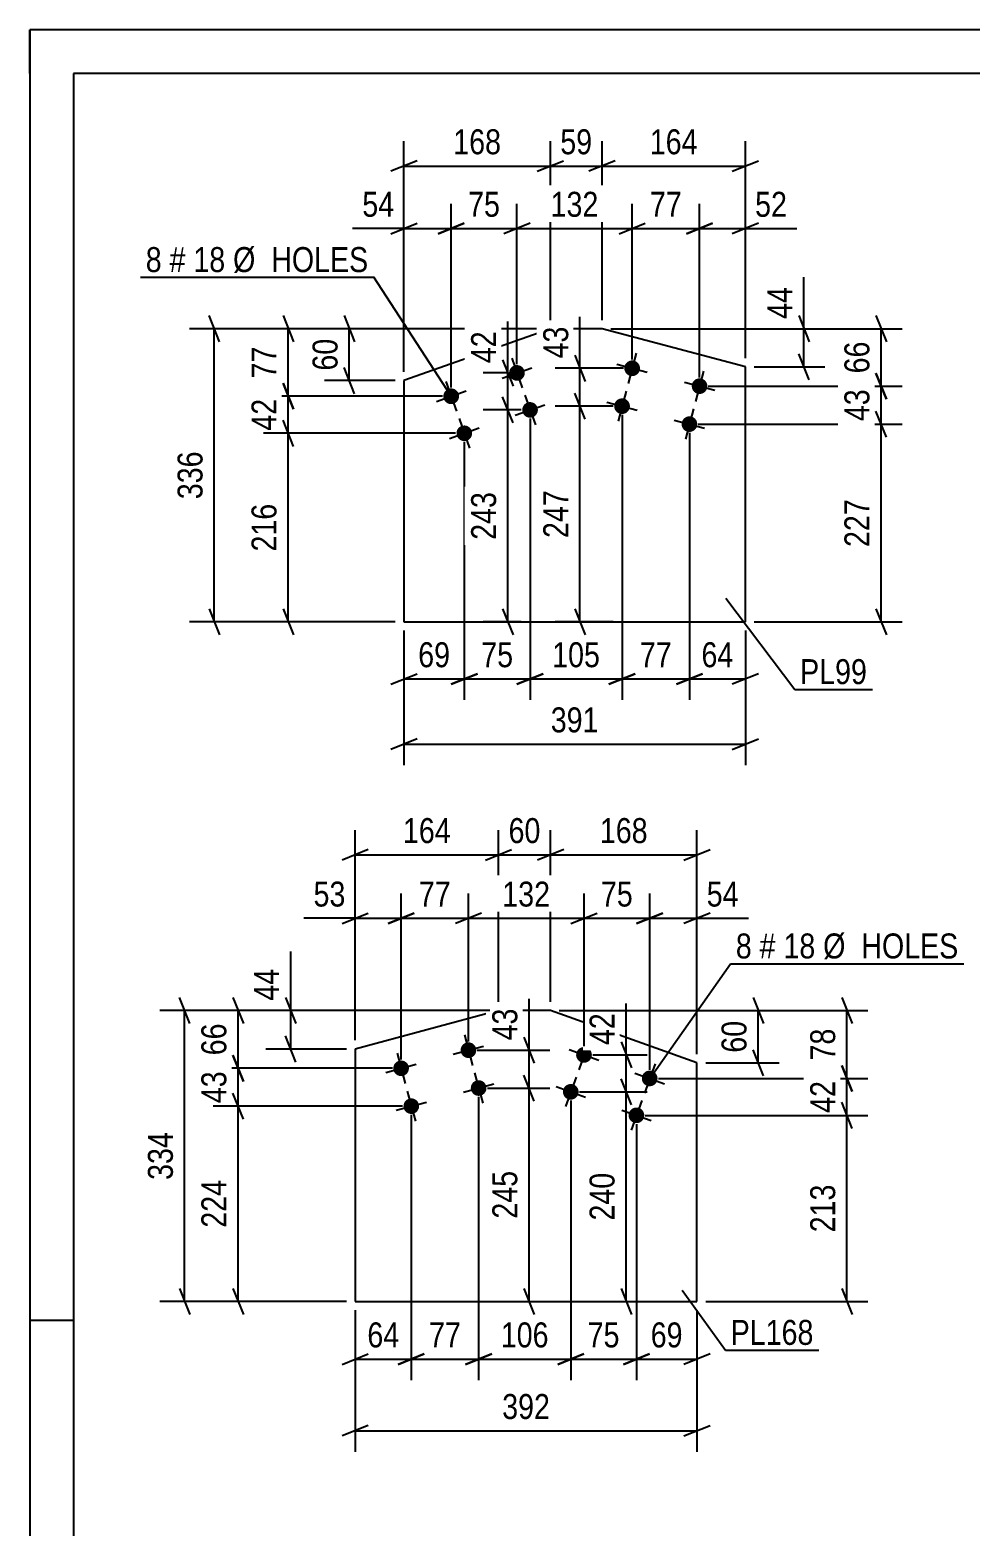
# Model space of a CAD drawing. Header units: millimetres. Extents: x 0 to 420, y 0 to 297.
# Drawn here: x 0 to 107.8, y 125.4 to 297 of the extents above; entities that cross this region are included whole.
import ezdxf

# ---------------------------------------------------------------- set-up
doc = ezdxf.new("R2010")
doc.units = ezdxf.units.MM
doc.styles.add('Arial Narrow', font='ARIALN.TTF', dxfattribs={"height": 0.2})

# ---------------------------------------------------------------- blocks, each defined once
blk = doc.blocks.new('Unknown-122570729-1133')
at = {"color": 5, "linetype": 'Continuous'}
for p, q in [((420, 297), (0, 297)), ((0, 297), (0, 0)), ((0, 292), (0, 297)), ((415, 292), (5, 292)), ((5, 292), (5, 5)), ((5, 149), (0, 149))]:
    blk.add_line(p, q, dxfattribs=at)
blk = doc.blocks.new('Part-122570729-11892 - 11891')
at = {"color": 2, "linetype": 'Continuous'}
for p, q in [((59.67, 262.73), (42.89, 256.78)), ((65.6, 262.73), (59.67, 262.73)), ((82.03, 258.36), (65.6, 262.73)), ((82.03, 229.11), (82.03, 258.36)), ((42.89, 256.78), (42.89, 229.11)), ((42.89, 229.11), (82.03, 229.11))]:
    blk.add_line(p, q, dxfattribs=at)
blk = doc.blocks.new('Bolt-122570729-11893 - 11891')
at = {"linetype": 'Continuous'}
for points in [[(56.69, 257.96, -1), (54.99, 257.36, -1)], [(49.15, 255.29, -1), (47.45, 254.68, -1)], [(58.19, 253.72, -1), (56.5, 253.12, -1)], [(50.65, 251.04, -1), (48.96, 250.44, -1)]]:
    blk.add_hatch(color=1, dxfattribs=at).paths.add_polyline_path(points)
at = {"color": 1, "linetype": 'Continuous'}
for p, q in [((55.24, 259.36), (56.44, 255.96)), ((54.14, 257.06), (57.54, 258.26)), ((47.7, 256.68), (48.9, 253.29)), ((46.6, 254.38), (50, 255.59)), ((55.65, 252.82), (59.04, 254.02)), ((56.74, 255.11), (57.95, 251.72)), ((49.2, 252.44), (50.41, 249.05)), ((48.11, 250.14), (51.5, 251.35))]:
    blk.add_line(p, q, dxfattribs=at)
blk = doc.blocks.new('Bolt-122570729-11894 - 11891')
at = {"linetype": 'Continuous'}
for points in [[(69.92, 257.96, -1), (68.18, 258.43, -1)], [(77.65, 255.91, -1), (75.91, 256.37, -1)], [(68.76, 253.61, -1), (67.02, 254.08, -1)], [(76.49, 251.56, -1), (74.75, 252.02, -1)]]:
    blk.add_hatch(color=1, dxfattribs=at).paths.add_polyline_path(points)
at = {"color": 1, "linetype": 'Continuous'}
for p, q in [((69.51, 259.93), (68.59, 256.45)), ((67.31, 258.66), (70.79, 257.73)), ((77.24, 257.88), (76.32, 254.4)), ((75.04, 256.6), (78.52, 255.67)), ((66.15, 254.31), (69.63, 253.38)), ((68.35, 255.58), (67.43, 252.11)), ((73.88, 252.25), (77.36, 251.33)), ((76.09, 253.53), (75.16, 250.05))]:
    blk.add_line(p, q, dxfattribs=at)
blk = doc.blocks.new('Bolt-122570729-11902 - 11900')
at = {"linetype": 'Continuous'}
for points in [[(64.38, 179.14, -1), (62.68, 179.75, -1)], [(71.91, 176.45, -1), (70.21, 177.05, -1)], [(62.86, 174.91, -1), (61.16, 175.51, -1)], [(70.39, 172.21, -1), (68.69, 172.82, -1)]]:
    blk.add_hatch(color=1, dxfattribs=at).paths.add_polyline_path(points)
at = {"color": 1, "linetype": 'Continuous'}
for p, q in [((64.14, 181.14), (62.92, 177.75)), ((61.83, 180.05), (65.22, 178.84)), ((62.62, 176.91), (61.4, 173.52)), ((69.36, 177.36), (72.75, 176.14)), ((71.67, 178.44), (70.45, 175.05)), ((60.32, 175.82), (63.7, 174.6)), ((70.15, 174.21), (68.93, 170.82)), ((67.85, 173.12), (71.24, 171.91))]:
    blk.add_line(p, q, dxfattribs=at)
blk = doc.blocks.new('Part-122570729-11901 - 11900')
at = {"color": 2, "linetype": 'Continuous'}
for p, q in [((53.72, 184.54), (37.3, 180.12)), ((59.7, 184.54), (53.72, 184.54)), ((76.48, 178.53), (59.7, 184.54)), ((37.3, 180.12), (37.3, 151.17)), ((76.48, 151.17), (76.48, 178.53)), ((37.3, 151.17), (76.48, 151.17))]:
    blk.add_line(p, q, dxfattribs=at)
blk = doc.blocks.new('Bolt-122570729-11903 - 11900')
at = {"linetype": 'Continuous'}
for points in [[(51.15, 180.22, -1), (49.41, 179.75, -1)], [(43.43, 178.14, -1), (41.69, 177.68, -1)], [(52.32, 175.88, -1), (50.58, 175.41, -1)], [(44.59, 173.8, -1), (42.86, 173.33, -1)]]:
    blk.add_hatch(color=1, dxfattribs=at).paths.add_polyline_path(points)
at = {"color": 1, "linetype": 'Continuous'}
for p, q in [((48.54, 179.52), (52.02, 180.45)), ((49.82, 181.73), (50.75, 178.25)), ((42.09, 179.65), (43.02, 176.17)), ((40.82, 177.44), (44.3, 178.38)), ((50.98, 177.38), (51.92, 173.9)), ((43.26, 175.3), (44.19, 171.83)), ((49.71, 175.17), (53.19, 176.11)), ((41.99, 173.1), (45.46, 174.03))]:
    blk.add_line(p, q, dxfattribs=at)
blk = doc.blocks.new('StraightDimension-122570729-14390 - 11891')
at = {"color": 7, "linetype": 'Continuous'}
for p, q in [((63.67, 252.35), (62.47, 255.35)), ((66.89, 253.85), (60.22, 253.85)), ((63.07, 229.11), (63.07, 253.85)), ((62.47, 230.61), (63.67, 227.61)), ((66.89, 229.11), (60.22, 229.11))]:
    blk.add_line(p, q, dxfattribs=at)
at = {"color": 0}
blk.add_wipeout([(62.32, 244.82), (58.12, 244.82), (58.12, 238.13), (62.32, 238.13)], dxfattribs=at)
at = {"color": 3, "style": 'Arial Narrow'}
blk.add_text('247', height=2.863, rotation=90.0002, dxfattribs=at).set_placement((61.72, 238.73))
blk = doc.blocks.new('StraightDimension-122570729-12222 - 11891')
at = {"color": 7, "linetype": 'Continuous'}
for p, q in [((42.89, 257.78), (42.89, 284.24)), ((59.67, 263.73), (59.67, 284.24)), ((44.39, 281.99), (41.39, 280.79)), ((58.17, 280.79), (61.17, 281.99)), ((42.89, 281.39), (59.67, 281.39))]:
    blk.add_line(p, q, dxfattribs=at)
at = {"color": 0}
blk.add_wipeout([(54.62, 282.14), (54.62, 286.34), (47.94, 286.34), (47.94, 282.14)], dxfattribs=at)
at = {"color": 3, "style": 'Arial Narrow'}
blk.add_text('168', height=2.863, dxfattribs=at).set_placement((48.54, 282.74))
blk = doc.blocks.new('StraightDimension-122570729-12221 - 11891')
at = {"color": 7, "linetype": 'Continuous'}
for p, q in [((59.67, 263.73), (59.67, 284.24)), ((65.6, 263.73), (65.6, 284.24)), ((58.17, 280.79), (61.17, 281.99)), ((67.1, 281.99), (64.1, 280.79)), ((59.67, 281.39), (65.6, 281.39))]:
    blk.add_line(p, q, dxfattribs=at)
at = {"color": 0}
blk.add_wipeout([(65.06, 282.14), (65.06, 286.34), (60.21, 286.34), (60.21, 282.14)], dxfattribs=at)
at = {"color": 3, "style": 'Arial Narrow'}
blk.add_text('59', height=2.863, dxfattribs=at).set_placement((60.81, 282.74))
blk = doc.blocks.new('StraightDimension-122570729-12296 - 11891')
at = {"color": 7, "linetype": 'Continuous'}
for p, q in [((66.6, 262.73), (100, 262.73)), ((97, 264.23), (98.2, 261.23)), ((97.6, 256.14), (97.6, 262.73)), ((98.2, 254.64), (97, 257.64)), ((77.78, 256.14), (100, 256.14))]:
    blk.add_line(p, q, dxfattribs=at)
at = {"color": 0}
blk.add_wipeout([(96.85, 261.86), (92.65, 261.86), (92.65, 257.01), (96.85, 257.01)], dxfattribs=at)
at = {"color": 3, "style": 'Arial Narrow'}
blk.add_text('66', height=2.863, rotation=90.0002, dxfattribs=at).set_placement((96.25, 257.61))
blk = doc.blocks.new('StraightDimension-122570729-12220 - 11891')
at = {"color": 7, "linetype": 'Continuous'}
for p, q in [((65.6, 263.73), (65.6, 284.24)), ((82.03, 259.36), (82.03, 284.24)), ((67.1, 281.99), (64.1, 280.79)), ((80.53, 280.79), (83.53, 281.99)), ((65.6, 281.39), (82.03, 281.39))]:
    blk.add_line(p, q, dxfattribs=at)
at = {"color": 0}
blk.add_wipeout([(77.16, 282.14), (77.16, 286.34), (70.47, 286.34), (70.47, 282.14)], dxfattribs=at)
at = {"color": 3, "style": 'Arial Narrow'}
blk.add_text('164', height=2.863, dxfattribs=at).set_placement((71.07, 282.74))
blk = doc.blocks.new('StraightDimension-122570729-12228 - 11891')
at = {"color": 7, "linetype": 'Continuous'}
for p, q in [((42.89, 228.11), (42.89, 212.69)), ((82.03, 228.11), (82.03, 212.69)), ((44.39, 215.69), (41.39, 214.49)), ((42.89, 215.09), (82.03, 215.09)), ((80.53, 214.49), (83.53, 215.69))]:
    blk.add_line(p, q, dxfattribs=at)
at = {"color": 0}
blk.add_wipeout([(65.8, 215.84), (65.8, 220.04), (59.12, 220.04), (59.12, 215.84)], dxfattribs=at)
at = {"color": 3, "style": 'Arial Narrow'}
blk.add_text('391', height=2.863, dxfattribs=at).set_placement((59.72, 216.44))
blk = doc.blocks.new('StraightDimension-122570729-14256 - 11891')
at = {"color": 7, "linetype": 'Continuous'}
for p, q in [((57.34, 252.42), (57.34, 220.16)), ((49.8, 249.74), (49.8, 220.16)), ((48.3, 221.96), (51.3, 223.16)), ((58.84, 223.16), (55.84, 221.96)), ((49.8, 222.56), (57.34, 222.56))]:
    blk.add_line(p, q, dxfattribs=at)
at = {"color": 0}
blk.add_wipeout([(56, 223.31), (56, 227.51), (51.15, 227.51), (51.15, 223.31)], dxfattribs=at)
at = {"color": 3, "style": 'Arial Narrow'}
blk.add_text('75', height=2.863, dxfattribs=at).set_placement((51.75, 223.91))
blk = doc.blocks.new('StraightDimension-122570729-12232 - 11891')
at = {"color": 7, "linetype": 'Continuous'}
for p, q in [((66.6, 262.73), (91.15, 262.73)), ((88.15, 264.23), (89.35, 261.23)), ((88.75, 258.36), (88.75, 262.73)), ((89.35, 256.86), (88.15, 259.86)), ((83.03, 258.36), (91.15, 258.36))]:
    blk.add_line(p, q, dxfattribs=at)
at = {"color": 0}
blk.add_wipeout([(88, 268.11), (83.8, 268.11), (83.8, 263.26), (88, 263.26)], dxfattribs=at)
at = {"color": 7, "linetype": 'Continuous'}
blk.add_line((88.75, 262.73), (88.75, 268.64), dxfattribs=at)
blk.add_line((88.75, 262.73), (88.75, 268.64), dxfattribs=at)
at = {"color": 3, "style": 'Arial Narrow'}
blk.add_text('44', height=2.863, rotation=90.0002, dxfattribs=at).set_placement((87.4, 263.86))
blk = doc.blocks.new('StraightDimension-122570729-12236 - 11891')
at = {"color": 7, "linetype": 'Continuous'}
for p, q in [((58.67, 262.73), (33.77, 262.73)), ((36.02, 264.23), (37.22, 261.23)), ((36.62, 256.78), (36.62, 262.73)), ((37.22, 255.28), (36.02, 258.28)), ((41.89, 256.78), (33.77, 256.78))]:
    blk.add_line(p, q, dxfattribs=at)
at = {"color": 0}
blk.add_wipeout([(35.87, 262.18), (31.67, 262.18), (31.67, 257.33), (35.87, 257.33)], dxfattribs=at)
at = {"color": 3, "style": 'Arial Narrow'}
blk.add_text('60', height=2.863, rotation=90.0002, dxfattribs=at).set_placement((35.27, 257.93))
blk = doc.blocks.new('StraightDimension-122570729-12240 - 11891')
at = {"color": 7, "linetype": 'Continuous'}
for p, q in [((76.78, 257.14), (76.78, 277.07)), ((82.03, 259.36), (82.03, 277.07)), ((75.28, 273.62), (78.28, 274.82)), ((83.53, 274.82), (80.53, 273.62)), ((76.78, 274.22), (82.03, 274.22))]:
    blk.add_line(p, q, dxfattribs=at)
at = {"color": 0}
blk.add_wipeout([(87.41, 274.97), (87.41, 279.17), (82.55, 279.17), (82.55, 274.97)], dxfattribs=at)
at = {"color": 7, "linetype": 'Continuous'}
blk.add_line((82.03, 274.22), (87.93, 274.22), dxfattribs=at)
blk.add_line((82.03, 274.22), (87.93, 274.22), dxfattribs=at)
at = {"color": 3, "style": 'Arial Narrow'}
blk.add_text('52', height=2.863, dxfattribs=at).set_placement((83.15, 275.57))
blk = doc.blocks.new('StraightDimension-122570729-12241 - 11891')
at = {"color": 7, "linetype": 'Continuous'}
for p, q in [((69.05, 259.19), (69.05, 277.07)), ((76.78, 257.14), (76.78, 277.07)), ((67.55, 273.62), (70.55, 274.82)), ((78.28, 274.82), (75.28, 273.62)), ((69.05, 274.22), (76.78, 274.22))]:
    blk.add_line(p, q, dxfattribs=at)
at = {"color": 0}
blk.add_wipeout([(75.34, 274.97), (75.34, 279.17), (70.49, 279.17), (70.49, 274.97)], dxfattribs=at)
at = {"color": 3, "style": 'Arial Narrow'}
blk.add_text('77', height=2.863, dxfattribs=at).set_placement((71.09, 275.57))
blk = doc.blocks.new('StraightDimension-122570729-12242 - 11891')
at = {"color": 7, "linetype": 'Continuous'}
for p, q in [((55.84, 258.66), (55.84, 277.07)), ((69.05, 259.19), (69.05, 277.07)), ((57.34, 274.82), (54.34, 273.62)), ((67.55, 273.62), (70.55, 274.82)), ((55.84, 274.22), (69.05, 274.22))]:
    blk.add_line(p, q, dxfattribs=at)
at = {"color": 0}
blk.add_wipeout([(65.79, 274.97), (65.79, 279.17), (59.1, 279.17), (59.1, 274.97)], dxfattribs=at)
at = {"color": 3, "style": 'Arial Narrow'}
blk.add_text('132', height=2.863, dxfattribs=at).set_placement((59.7, 275.57))
blk = doc.blocks.new('StraightDimension-122570729-12298 - 11891')
at = {"color": 7, "linetype": 'Continuous'}
for p, q in [((98.2, 250.29), (97, 253.29)), ((76.62, 251.79), (100, 251.79)), ((97.6, 229.11), (97.6, 251.79)), ((97, 230.61), (98.2, 227.61)), ((83.03, 229.11), (100, 229.11))]:
    blk.add_line(p, q, dxfattribs=at)
at = {"color": 0}
blk.add_wipeout([(96.85, 243.79), (92.65, 243.79), (92.65, 237.1), (96.85, 237.1)], dxfattribs=at)
at = {"color": 3, "style": 'Arial Narrow'}
blk.add_text('227', height=2.863, rotation=90.0002, dxfattribs=at).set_placement((96.25, 237.7))
blk = doc.blocks.new('StraightDimension-122570729-12243 - 11891')
at = {"color": 7, "linetype": 'Continuous'}
for p, q in [((48.3, 255.99), (48.3, 277.07)), ((55.84, 258.66), (55.84, 277.07)), ((46.8, 273.62), (49.8, 274.82)), ((57.34, 274.82), (54.34, 273.62)), ((48.3, 274.22), (55.84, 274.22))]:
    blk.add_line(p, q, dxfattribs=at)
at = {"color": 0}
blk.add_wipeout([(54.5, 274.97), (54.5, 279.17), (49.64, 279.17), (49.64, 274.97)], dxfattribs=at)
at = {"color": 3, "style": 'Arial Narrow'}
blk.add_text('75', height=2.863, dxfattribs=at).set_placement((50.24, 275.57))
blk = doc.blocks.new('StraightDimension-122570729-12244 - 11891')
at = {"color": 7, "linetype": 'Continuous'}
for p, q in [((42.89, 257.78), (42.89, 277.07)), ((48.3, 255.99), (48.3, 277.07)), ((41.39, 273.62), (44.39, 274.82)), ((49.8, 274.82), (46.8, 273.62)), ((42.89, 274.22), (48.3, 274.22))]:
    blk.add_line(p, q, dxfattribs=at)
at = {"color": 0}
blk.add_wipeout([(42.36, 274.97), (42.36, 279.17), (37.51, 279.17), (37.51, 274.97)], dxfattribs=at)
at = {"color": 7, "linetype": 'Continuous'}
blk.add_line((42.89, 274.22), (36.98, 274.22), dxfattribs=at)
blk.add_line((42.89, 274.22), (36.98, 274.22), dxfattribs=at)
at = {"color": 3, "style": 'Arial Narrow'}
blk.add_text('54', height=2.863, dxfattribs=at).set_placement((38.11, 275.57))
blk = doc.blocks.new('StraightDimension-122570729-12276 - 11891')
at = {"color": 7, "linetype": 'Continuous'}
for p, q in [((58.67, 262.73), (26.77, 262.73)), ((29.02, 264.23), (30.22, 261.23)), ((29.62, 254.99), (29.62, 262.73)), ((30.22, 253.49), (29.02, 256.49)), ((47.3, 254.99), (26.77, 254.99))]:
    blk.add_line(p, q, dxfattribs=at)
at = {"color": 0}
blk.add_wipeout([(28.87, 261.29), (24.67, 261.29), (24.67, 256.43), (28.87, 256.43)], dxfattribs=at)
at = {"color": 3, "style": 'Arial Narrow'}
blk.add_text('77', height=2.863, rotation=90.0002, dxfattribs=at).set_placement((28.27, 257.03))
blk = doc.blocks.new('StraightDimension-122570729-12277 - 11891')
at = {"color": 7, "linetype": 'Continuous'}
for p, q in [((29.02, 256.49), (30.22, 253.49)), ((47.3, 254.99), (26.77, 254.99)), ((29.62, 250.74), (29.62, 254.99)), ((30.22, 249.24), (29.02, 252.24)), ((48.8, 250.74), (26.77, 250.74))]:
    blk.add_line(p, q, dxfattribs=at)
at = {"color": 0}
blk.add_wipeout([(28.87, 255.29), (24.67, 255.29), (24.67, 250.44), (28.87, 250.44)], dxfattribs=at)
at = {"color": 3, "style": 'Arial Narrow'}
blk.add_text('42', height=2.863, rotation=90.0002, dxfattribs=at).set_placement((28.27, 251.04))
blk = doc.blocks.new('StraightDimension-122570729-12278 - 11891')
at = {"color": 7, "linetype": 'Continuous'}
for p, q in [((30.22, 249.24), (29.02, 252.24)), ((48.8, 250.74), (26.77, 250.74)), ((29.62, 229.11), (29.62, 250.74)), ((29.02, 230.61), (30.22, 227.61)), ((41.89, 229.11), (26.77, 229.11))]:
    blk.add_line(p, q, dxfattribs=at)
at = {"color": 0}
blk.add_wipeout([(28.87, 243.27), (24.67, 243.27), (24.67, 236.58), (28.87, 236.58)], dxfattribs=at)
at = {"color": 3, "style": 'Arial Narrow'}
blk.add_text('216', height=2.863, rotation=90.0002, dxfattribs=at).set_placement((28.27, 237.18))
blk = doc.blocks.new('StraightDimension-122570729-12297 - 11891')
at = {"color": 7, "linetype": 'Continuous'}
for p, q in [((97, 257.64), (98.2, 254.64)), ((77.78, 256.14), (100, 256.14)), ((97.6, 251.79), (97.6, 256.14)), ((98.2, 250.29), (97, 253.29)), ((76.62, 251.79), (100, 251.79))]:
    blk.add_line(p, q, dxfattribs=at)
at = {"color": 0}
blk.add_wipeout([(96.85, 256.39), (92.65, 256.39), (92.65, 251.53), (96.85, 251.53)], dxfattribs=at)
at = {"color": 3, "style": 'Arial Narrow'}
blk.add_text('43', height=2.863, rotation=90.0002, dxfattribs=at).set_placement((96.25, 252.13))
blk = doc.blocks.new('StraightDimension-122570729-12316 - 11891')
at = {"color": 7, "linetype": 'Continuous'}
for p, q in [((58.67, 262.73), (18.29, 262.73)), ((21.74, 261.23), (20.54, 264.23)), ((21.14, 229.11), (21.14, 262.73)), ((20.54, 230.61), (21.74, 227.61)), ((41.89, 229.11), (18.29, 229.11))]:
    blk.add_line(p, q, dxfattribs=at)
at = {"color": 0}
blk.add_wipeout([(20.39, 249.26), (16.19, 249.26), (16.19, 242.58), (20.39, 242.58)], dxfattribs=at)
at = {"color": 3, "style": 'Arial Narrow'}
blk.add_text('336', height=2.863, rotation=90.0002, dxfattribs=at).set_placement((19.79, 243.18))
blk = doc.blocks.new('StraightDimension-122570729-14253 - 11891')
at = {"color": 7, "linetype": 'Continuous'}
for p, q in [((75.62, 250.79), (75.62, 220.16)), ((82.03, 228.11), (82.03, 220.16)), ((74.12, 221.96), (77.12, 223.16)), ((83.53, 223.16), (80.53, 221.96)), ((75.62, 222.56), (82.03, 222.56))]:
    blk.add_line(p, q, dxfattribs=at)
at = {"color": 0}
blk.add_wipeout([(81.25, 223.31), (81.25, 227.51), (76.4, 227.51), (76.4, 223.31)], dxfattribs=at)
at = {"color": 3, "style": 'Arial Narrow'}
blk.add_text('64', height=2.863, dxfattribs=at).set_placement((77, 223.91))
blk = doc.blocks.new('StraightDimension-122570729-14254 - 11891')
at = {"color": 7, "linetype": 'Continuous'}
for p, q in [((67.89, 252.85), (67.89, 220.16)), ((75.62, 250.79), (75.62, 220.16)), ((66.39, 221.96), (69.39, 223.16)), ((77.12, 223.16), (74.12, 221.96)), ((67.89, 222.56), (75.62, 222.56))]:
    blk.add_line(p, q, dxfattribs=at)
at = {"color": 0}
blk.add_wipeout([(74.19, 223.31), (74.19, 227.51), (69.33, 227.51), (69.33, 223.31)], dxfattribs=at)
at = {"color": 3, "style": 'Arial Narrow'}
blk.add_text('77', height=2.863, dxfattribs=at).set_placement((69.93, 223.91))
blk = doc.blocks.new('StraightDimension-122570729-14255 - 11891')
at = {"color": 7, "linetype": 'Continuous'}
for p, q in [((57.34, 252.42), (57.34, 220.16)), ((67.89, 252.85), (67.89, 220.16)), ((55.84, 221.96), (58.84, 223.16)), ((69.39, 223.16), (66.39, 221.96)), ((57.34, 222.56), (67.89, 222.56))]:
    blk.add_line(p, q, dxfattribs=at)
at = {"color": 0}
blk.add_wipeout([(65.96, 223.31), (65.96, 227.51), (59.28, 227.51), (59.28, 223.31)], dxfattribs=at)
at = {"color": 3, "style": 'Arial Narrow'}
blk.add_text('105', height=2.863, dxfattribs=at).set_placement((59.88, 223.91))
blk = doc.blocks.new('StraightDimension-122570729-14257 - 11891')
at = {"color": 7, "linetype": 'Continuous'}
for p, q in [((49.8, 249.74), (49.8, 220.16)), ((42.89, 228.11), (42.89, 220.16)), ((41.39, 221.96), (44.39, 223.16)), ((51.3, 223.16), (48.3, 221.96)), ((42.89, 222.56), (49.8, 222.56))]:
    blk.add_line(p, q, dxfattribs=at)
at = {"color": 0}
blk.add_wipeout([(48.78, 223.31), (48.78, 227.51), (43.92, 227.51), (43.92, 223.31)], dxfattribs=at)
at = {"color": 3, "style": 'Arial Narrow'}
blk.add_text('69', height=2.863, dxfattribs=at).set_placement((44.52, 223.91))
blk = doc.blocks.new('StraightDimension-122570729-14365 - 11891')
at = {"color": 7, "linetype": 'Continuous'}
for p, q in [((54.2, 259.16), (55.4, 256.16)), ((54.84, 257.66), (51.95, 257.66)), ((54.8, 253.42), (54.8, 257.66)), ((55.4, 251.92), (54.2, 254.92)), ((56.34, 253.42), (51.95, 253.42))]:
    blk.add_line(p, q, dxfattribs=at)
at = {"color": 0}
blk.add_wipeout([(54.05, 263.04), (49.85, 263.04), (49.85, 258.18), (54.05, 258.18)], dxfattribs=at)
at = {"color": 7, "linetype": 'Continuous'}
blk.add_line((54.8, 257.66), (54.8, 263.57), dxfattribs=at)
blk.add_line((54.8, 257.66), (54.8, 263.57), dxfattribs=at)
at = {"color": 3, "style": 'Arial Narrow'}
blk.add_text('42', height=2.863, rotation=90.0002, dxfattribs=at).set_placement((53.45, 258.78))
blk = doc.blocks.new('StraightDimension-122570729-14366 - 11891')
at = {"color": 7, "linetype": 'Continuous'}
for p, q in [((55.4, 251.92), (54.2, 254.92)), ((56.34, 253.42), (51.95, 253.42)), ((54.8, 229.11), (54.8, 253.42)), ((54.2, 230.61), (55.4, 227.61)), ((56.34, 229.11), (51.95, 229.11))]:
    blk.add_line(p, q, dxfattribs=at)
at = {"color": 0}
blk.add_wipeout([(54.05, 244.6), (49.85, 244.6), (49.85, 237.92), (54.05, 237.92)], dxfattribs=at)
at = {"color": 3, "style": 'Arial Narrow'}
blk.add_text('243', height=2.863, rotation=90.0002, dxfattribs=at).set_placement((53.45, 238.52))
blk = doc.blocks.new('StraightDimension-122570729-14389 - 11891')
at = {"color": 7, "linetype": 'Continuous'}
for p, q in [((62.47, 259.69), (63.67, 256.69)), ((68.05, 258.19), (60.22, 258.19)), ((63.07, 253.85), (63.07, 258.19)), ((63.67, 252.35), (62.47, 255.35)), ((66.89, 253.85), (60.22, 253.85))]:
    blk.add_line(p, q, dxfattribs=at)
at = {"color": 0}
blk.add_wipeout([(62.32, 263.58), (58.12, 263.58), (58.12, 258.72), (62.32, 258.72)], dxfattribs=at)
at = {"color": 7, "linetype": 'Continuous'}
blk.add_line((63.07, 258.19), (63.07, 264.1), dxfattribs=at)
blk.add_line((63.07, 258.19), (63.07, 264.1), dxfattribs=at)
at = {"color": 3, "style": 'Arial Narrow'}
blk.add_text('43', height=2.863, rotation=90.0002, dxfattribs=at).set_placement((61.72, 259.32))
blk = doc.blocks.new('StraightDimension-122570729-14807 - 11900')
at = {"color": 7, "linetype": 'Continuous'}
for p, q in [((67.78, 180.95), (68.98, 177.95)), ((64.53, 179.45), (70.78, 179.45)), ((68.38, 175.21), (68.38, 179.45)), ((63.01, 175.21), (70.78, 175.21)), ((68.98, 173.71), (67.78, 176.71))]:
    blk.add_line(p, q, dxfattribs=at)
at = {"color": 0}
blk.add_wipeout([(67.63, 184.83), (63.43, 184.83), (63.43, 179.97), (67.63, 179.97)], dxfattribs=at)
at = {"color": 7, "linetype": 'Continuous'}
blk.add_line((68.38, 179.45), (68.38, 185.35), dxfattribs=at)
blk.add_line((68.38, 179.45), (68.38, 185.35), dxfattribs=at)
at = {"color": 3, "style": 'Arial Narrow'}
blk.add_text('42', height=2.863, rotation=90.0002, dxfattribs=at).set_placement((67.03, 180.57))
blk = doc.blocks.new('StraightDimension-122570729-12320 - 11900')
at = {"color": 7, "linetype": 'Continuous'}
for p, q in [((59.7, 185.54), (59.7, 205.24)), ((76.48, 179.53), (76.48, 205.24)), ((61.2, 202.99), (58.2, 201.79)), ((74.98, 201.79), (77.98, 202.99)), ((59.7, 202.39), (76.48, 202.39))]:
    blk.add_line(p, q, dxfattribs=at)
at = {"color": 0}
blk.add_wipeout([(71.43, 203.14), (71.43, 207.34), (64.75, 207.34), (64.75, 203.14)], dxfattribs=at)
at = {"color": 3, "style": 'Arial Narrow'}
blk.add_text('168', height=2.863, dxfattribs=at).set_placement((65.35, 203.74))
blk = doc.blocks.new('StraightDimension-122570729-12416 - 11900')
at = {"color": 7, "linetype": 'Continuous'}
for p, q in [((18.34, 183.04), (17.14, 186.04)), ((52.72, 184.54), (14.89, 184.54)), ((17.74, 151.17), (17.74, 184.54)), ((36.3, 151.17), (14.89, 151.17)), ((17.14, 152.67), (18.34, 149.67))]:
    blk.add_line(p, q, dxfattribs=at)
at = {"color": 0}
blk.add_wipeout([(16.99, 171.2), (12.79, 171.2), (12.79, 164.51), (16.99, 164.51)], dxfattribs=at)
at = {"color": 3, "style": 'Arial Narrow'}
blk.add_text('334', height=2.863, rotation=90.0002, dxfattribs=at).set_placement((16.39, 165.11))
blk = doc.blocks.new('StraightDimension-122570729-12343 - 11900')
at = {"color": 7, "linetype": 'Continuous'}
for p, q in [((42.56, 178.91), (42.56, 197.96)), ((50.28, 180.99), (50.28, 197.96)), ((41.06, 194.51), (44.06, 195.71)), ((51.78, 195.71), (48.78, 194.51)), ((42.56, 195.11), (50.28, 195.11))]:
    blk.add_line(p, q, dxfattribs=at)
at = {"color": 0}
blk.add_wipeout([(48.85, 195.86), (48.85, 200.06), (43.99, 200.06), (43.99, 195.86)], dxfattribs=at)
at = {"color": 3, "style": 'Arial Narrow'}
blk.add_text('77', height=2.863, dxfattribs=at).set_placement((44.59, 196.46))
blk = doc.blocks.new('StraightDimension-122570729-12341 - 11900')
at = {"color": 7, "linetype": 'Continuous'}
for p, q in [((63.53, 180.45), (63.53, 197.96)), ((71.06, 177.75), (71.06, 197.96)), ((62.03, 194.51), (65.03, 195.71)), ((72.56, 195.71), (69.56, 194.51)), ((63.53, 195.11), (71.06, 195.11))]:
    blk.add_line(p, q, dxfattribs=at)
at = {"color": 0}
blk.add_wipeout([(69.72, 195.86), (69.72, 200.06), (64.87, 200.06), (64.87, 195.86)], dxfattribs=at)
at = {"color": 3, "style": 'Arial Narrow'}
blk.add_text('75', height=2.863, dxfattribs=at).set_placement((65.47, 196.46))
blk = doc.blocks.new('StraightDimension-122570729-14786 - 11900')
at = {"color": 7, "linetype": 'Continuous'}
for p, q in [((56.63, 181.49), (57.83, 178.49)), ((51.28, 179.99), (59.63, 179.99)), ((57.23, 175.64), (57.23, 179.99)), ((57.83, 174.14), (56.63, 177.14)), ((52.45, 175.64), (59.63, 175.64))]:
    blk.add_line(p, q, dxfattribs=at)
at = {"color": 0}
blk.add_wipeout([(56.48, 185.37), (52.28, 185.37), (52.28, 180.51), (56.48, 180.51)], dxfattribs=at)
at = {"color": 7, "linetype": 'Continuous'}
blk.add_line((57.23, 179.99), (57.23, 185.89), dxfattribs=at)
blk.add_line((57.23, 179.99), (57.23, 185.89), dxfattribs=at)
at = {"color": 3, "style": 'Arial Narrow'}
blk.add_text('43', height=2.863, rotation=90.0002, dxfattribs=at).set_placement((55.88, 181.11))
blk = doc.blocks.new('StraightDimension-122570729-12321 - 11900')
at = {"color": 7, "linetype": 'Continuous'}
for p, q in [((53.72, 185.54), (53.72, 205.24)), ((59.7, 185.54), (59.7, 205.24)), ((52.22, 201.79), (55.22, 202.99)), ((61.2, 202.99), (58.2, 201.79)), ((53.72, 202.39), (59.7, 202.39))]:
    blk.add_line(p, q, dxfattribs=at)
at = {"color": 0}
blk.add_wipeout([(59.14, 203.14), (59.14, 207.34), (54.28, 207.34), (54.28, 203.14)], dxfattribs=at)
at = {"color": 3, "style": 'Arial Narrow'}
blk.add_text('60', height=2.863, dxfattribs=at).set_placement((54.88, 203.74))
blk = doc.blocks.new('StraightDimension-122570729-12322 - 11900')
at = {"color": 7, "linetype": 'Continuous'}
for p, q in [((37.3, 181.12), (37.3, 205.24)), ((53.72, 185.54), (53.72, 205.24)), ((38.8, 202.99), (35.8, 201.79)), ((52.22, 201.79), (55.22, 202.99)), ((37.3, 202.39), (53.72, 202.39))]:
    blk.add_line(p, q, dxfattribs=at)
at = {"color": 0}
blk.add_wipeout([(48.85, 203.14), (48.85, 207.34), (42.17, 207.34), (42.17, 203.14)], dxfattribs=at)
at = {"color": 3, "style": 'Arial Narrow'}
blk.add_text('164', height=2.863, dxfattribs=at).set_placement((42.77, 203.74))
blk = doc.blocks.new('StraightDimension-122570729-12328 - 11900')
at = {"color": 7, "linetype": 'Continuous'}
for p, q in [((37.3, 150.17), (37.3, 133.94)), ((76.48, 150.17), (76.48, 133.94)), ((38.8, 136.94), (35.8, 135.74)), ((37.3, 136.34), (76.48, 136.34)), ((74.98, 135.74), (77.98, 136.94))]:
    blk.add_line(p, q, dxfattribs=at)
at = {"color": 0}
blk.add_wipeout([(60.23, 137.09), (60.23, 141.29), (53.55, 141.29), (53.55, 137.09)], dxfattribs=at)
at = {"color": 3, "style": 'Arial Narrow'}
blk.add_text('392', height=2.863, dxfattribs=at).set_placement((54.15, 137.69))
blk = doc.blocks.new('StraightDimension-122570729-12396 - 11900')
at = {"color": 7, "linetype": 'Continuous'}
for p, q in [((23.27, 186.04), (24.47, 183.04)), ((52.72, 184.54), (21.02, 184.54)), ((23.87, 177.91), (23.87, 184.54)), ((24.47, 176.41), (23.27, 179.41)), ((41.56, 177.91), (21.02, 177.91))]:
    blk.add_line(p, q, dxfattribs=at)
at = {"color": 0}
blk.add_wipeout([(23.12, 183.65), (18.92, 183.65), (18.92, 178.8), (23.12, 178.8)], dxfattribs=at)
at = {"color": 3, "style": 'Arial Narrow'}
blk.add_text('66', height=2.863, rotation=90.0002, dxfattribs=at).set_placement((22.52, 179.4))
blk = doc.blocks.new('StraightDimension-122570729-12332 - 11900')
at = {"color": 7, "linetype": 'Continuous'}
for p, q in [((29.3, 186.04), (30.5, 183.04)), ((52.72, 184.54), (27.05, 184.54)), ((29.9, 180.12), (29.9, 184.54)), ((30.5, 178.62), (29.3, 181.62)), ((36.3, 180.12), (27.05, 180.12))]:
    blk.add_line(p, q, dxfattribs=at)
at = {"color": 0}
blk.add_wipeout([(29.15, 189.92), (24.95, 189.92), (24.95, 185.06), (29.15, 185.06)], dxfattribs=at)
at = {"color": 7, "linetype": 'Continuous'}
for q in [(29.9, 191.3), (29.9, 190.44)]:
    blk.add_line((29.9, 184.54), q, dxfattribs=at)
at = {"color": 3, "style": 'Arial Narrow'}
blk.add_text('44', height=2.863, rotation=90.0002, dxfattribs=at).set_placement((28.55, 185.66))
blk = doc.blocks.new('StraightDimension-122570729-12336 - 11900')
at = {"color": 7, "linetype": 'Continuous'}
for p, q in [((82.91, 186.04), (84.11, 183.04)), ((60.7, 184.54), (85.91, 184.54)), ((83.51, 178.53), (83.51, 184.54)), ((77.48, 178.53), (85.91, 178.53)), ((84.11, 177.03), (82.91, 180.03))]:
    blk.add_line(p, q, dxfattribs=at)
at = {"color": 0}
blk.add_wipeout([(82.76, 183.96), (78.56, 183.96), (78.56, 179.1), (82.76, 179.1)], dxfattribs=at)
at = {"color": 3, "style": 'Arial Narrow'}
blk.add_text('60', height=2.863, rotation=90.0002, dxfattribs=at).set_placement((82.16, 179.7))
blk = doc.blocks.new('StraightDimension-122570729-12340 - 11900')
at = {"color": 7, "linetype": 'Continuous'}
for p, q in [((71.06, 177.75), (71.06, 197.96)), ((76.48, 179.53), (76.48, 197.96)), ((69.56, 194.51), (72.56, 195.71)), ((77.98, 195.71), (74.98, 194.51)), ((71.06, 195.11), (76.48, 195.11))]:
    blk.add_line(p, q, dxfattribs=at)
at = {"color": 0}
blk.add_wipeout([(81.86, 195.86), (81.86, 200.06), (77, 200.06), (77, 195.86)], dxfattribs=at)
at = {"color": 7, "linetype": 'Continuous'}
blk.add_line((76.48, 195.11), (82.38, 195.11), dxfattribs=at)
blk.add_line((76.48, 195.11), (82.38, 195.11), dxfattribs=at)
at = {"color": 3, "style": 'Arial Narrow'}
blk.add_text('54', height=2.863, dxfattribs=at).set_placement((77.6, 196.46))
blk = doc.blocks.new('StraightDimension-122570729-12342 - 11900')
at = {"color": 7, "linetype": 'Continuous'}
for p, q in [((50.28, 180.99), (50.28, 197.96)), ((63.53, 180.45), (63.53, 197.96)), ((51.78, 195.71), (48.78, 194.51)), ((62.03, 194.51), (65.03, 195.71)), ((50.28, 195.11), (63.53, 195.11))]:
    blk.add_line(p, q, dxfattribs=at)
at = {"color": 0}
blk.add_wipeout([(60.25, 195.86), (60.25, 200.06), (53.56, 200.06), (53.56, 195.86)], dxfattribs=at)
at = {"color": 3, "style": 'Arial Narrow'}
blk.add_text('132', height=2.863, dxfattribs=at).set_placement((54.16, 196.46))
blk = doc.blocks.new('StraightDimension-122570729-14751 - 11900')
at = {"color": 7, "linetype": 'Continuous'}
for p, q in [((51.45, 174.64), (51.45, 142.15)), ((62.01, 174.21), (62.01, 142.15)), ((49.95, 143.95), (52.95, 145.15)), ((51.45, 144.55), (62.01, 144.55)), ((63.51, 145.15), (60.51, 143.95))]:
    blk.add_line(p, q, dxfattribs=at)
at = {"color": 0}
blk.add_wipeout([(60.07, 145.3), (60.07, 149.5), (53.39, 149.5), (53.39, 145.3)], dxfattribs=at)
at = {"color": 3, "style": 'Arial Narrow'}
blk.add_text('106', height=2.863, dxfattribs=at).set_placement((53.99, 145.9))
blk = doc.blocks.new('StraightDimension-122570729-12344 - 11900')
at = {"color": 7, "linetype": 'Continuous'}
for p, q in [((37.3, 181.12), (37.3, 197.96)), ((42.56, 178.91), (42.56, 197.96)), ((35.8, 194.51), (38.8, 195.71)), ((44.06, 195.71), (41.06, 194.51)), ((37.3, 195.11), (42.56, 195.11))]:
    blk.add_line(p, q, dxfattribs=at)
at = {"color": 0}
blk.add_wipeout([(36.78, 195.86), (36.78, 200.06), (31.92, 200.06), (31.92, 195.86)], dxfattribs=at)
at = {"color": 7, "linetype": 'Continuous'}
blk.add_line((37.3, 195.11), (31.4, 195.11), dxfattribs=at)
blk.add_line((37.3, 195.11), (31.4, 195.11), dxfattribs=at)
at = {"color": 3, "style": 'Arial Narrow'}
blk.add_text('53', height=2.863, dxfattribs=at).set_placement((32.52, 196.46))
blk = doc.blocks.new('StraightDimension-122570729-12376 - 11900')
at = {"color": 7, "linetype": 'Continuous'}
for p, q in [((93.08, 186.04), (94.28, 183.04)), ((60.7, 184.54), (96.08, 184.54)), ((93.68, 176.75), (93.68, 184.54)), ((72.06, 176.75), (96.08, 176.75)), ((94.28, 175.25), (93.08, 178.25))]:
    blk.add_line(p, q, dxfattribs=at)
at = {"color": 0}
blk.add_wipeout([(92.93, 183.07), (88.73, 183.07), (88.73, 178.21), (92.93, 178.21)], dxfattribs=at)
at = {"color": 3, "style": 'Arial Narrow'}
blk.add_text('78', height=2.863, rotation=90.0002, dxfattribs=at).set_placement((92.33, 178.81))
blk = doc.blocks.new('StraightDimension-122570729-12377 - 11900')
at = {"color": 7, "linetype": 'Continuous'}
for p, q in [((72.06, 176.75), (96.08, 176.75)), ((93.08, 178.25), (94.28, 175.25)), ((93.68, 172.51), (93.68, 176.75)), ((94.28, 171.01), (93.08, 174.01)), ((70.54, 172.51), (96.08, 172.51))]:
    blk.add_line(p, q, dxfattribs=at)
at = {"color": 0}
blk.add_wipeout([(92.93, 177.06), (88.73, 177.06), (88.73, 172.2), (92.93, 172.2)], dxfattribs=at)
at = {"color": 3, "style": 'Arial Narrow'}
blk.add_text('42', height=2.863, rotation=90.0002, dxfattribs=at).set_placement((92.33, 172.8))
blk = doc.blocks.new('StraightDimension-122570729-12378 - 11900')
at = {"color": 7, "linetype": 'Continuous'}
for p, q in [((94.28, 171.01), (93.08, 174.01)), ((70.54, 172.51), (96.08, 172.51)), ((93.68, 151.17), (93.68, 172.51)), ((77.48, 151.17), (96.08, 151.17)), ((93.08, 152.67), (94.28, 149.67))]:
    blk.add_line(p, q, dxfattribs=at)
at = {"color": 0}
blk.add_wipeout([(92.93, 165.18), (88.73, 165.18), (88.73, 158.5), (92.93, 158.5)], dxfattribs=at)
at = {"color": 3, "style": 'Arial Narrow'}
blk.add_text('213', height=2.863, rotation=90.0002, dxfattribs=at).set_placement((92.33, 159.1))
blk = doc.blocks.new('StraightDimension-122570729-12397 - 11900')
at = {"color": 7, "linetype": 'Continuous'}
for p, q in [((23.27, 179.41), (24.47, 176.41)), ((41.56, 177.91), (21.02, 177.91)), ((23.87, 173.57), (23.87, 177.91)), ((24.47, 172.07), (23.27, 175.07)), ((42.72, 173.57), (21.02, 173.57))]:
    blk.add_line(p, q, dxfattribs=at)
at = {"color": 0}
blk.add_wipeout([(23.12, 178.17), (18.92, 178.17), (18.92, 173.31), (23.12, 173.31)], dxfattribs=at)
at = {"color": 3, "style": 'Arial Narrow'}
blk.add_text('43', height=2.863, rotation=90.0002, dxfattribs=at).set_placement((22.52, 173.91))
blk = doc.blocks.new('StraightDimension-122570729-12398 - 11900')
at = {"color": 7, "linetype": 'Continuous'}
for p, q in [((24.47, 172.07), (23.27, 175.07)), ((42.72, 173.57), (21.02, 173.57)), ((23.87, 151.17), (23.87, 173.57)), ((36.3, 151.17), (21.02, 151.17)), ((23.27, 152.67), (24.47, 149.67))]:
    blk.add_line(p, q, dxfattribs=at)
at = {"color": 0}
blk.add_wipeout([(23.12, 165.71), (18.92, 165.71), (18.92, 159.03), (23.12, 159.03)], dxfattribs=at)
at = {"color": 3, "style": 'Arial Narrow'}
blk.add_text('224', height=2.863, rotation=90.0002, dxfattribs=at).set_placement((22.52, 159.63))
blk = doc.blocks.new('StraightDimension-122570729-14749 - 11900')
at = {"color": 7, "linetype": 'Continuous'}
for p, q in [((69.54, 171.51), (69.54, 142.15)), ((76.48, 150.17), (76.48, 142.15)), ((68.04, 143.95), (71.04, 145.15)), ((69.54, 144.55), (76.48, 144.55)), ((77.98, 145.15), (74.98, 143.95))]:
    blk.add_line(p, q, dxfattribs=at)
at = {"color": 0}
blk.add_wipeout([(75.44, 145.3), (75.44, 149.5), (70.58, 149.5), (70.58, 145.3)], dxfattribs=at)
at = {"color": 3, "style": 'Arial Narrow'}
blk.add_text('69', height=2.863, dxfattribs=at).set_placement((71.18, 145.9))
blk = doc.blocks.new('StraightDimension-122570729-14750 - 11900')
at = {"color": 7, "linetype": 'Continuous'}
for p, q in [((62.01, 174.21), (62.01, 142.15)), ((69.54, 171.51), (69.54, 142.15)), ((60.51, 143.95), (63.51, 145.15)), ((62.01, 144.55), (69.54, 144.55)), ((71.04, 145.15), (68.04, 143.95))]:
    blk.add_line(p, q, dxfattribs=at)
at = {"color": 0}
blk.add_wipeout([(68.2, 145.3), (68.2, 149.5), (63.35, 149.5), (63.35, 145.3)], dxfattribs=at)
at = {"color": 3, "style": 'Arial Narrow'}
blk.add_text('75', height=2.863, dxfattribs=at).set_placement((63.95, 145.9))
blk = doc.blocks.new('StraightDimension-122570729-14752 - 11900')
at = {"color": 7, "linetype": 'Continuous'}
for p, q in [((51.45, 174.64), (51.45, 142.15)), ((43.72, 172.57), (43.72, 142.15)), ((42.22, 143.95), (45.22, 145.15)), ((43.72, 144.55), (51.45, 144.55)), ((52.95, 145.15), (49.95, 143.95))]:
    blk.add_line(p, q, dxfattribs=at)
at = {"color": 0}
blk.add_wipeout([(50.02, 145.3), (50.02, 149.5), (45.16, 149.5), (45.16, 145.3)], dxfattribs=at)
at = {"color": 3, "style": 'Arial Narrow'}
blk.add_text('77', height=2.863, dxfattribs=at).set_placement((45.76, 145.9))
blk = doc.blocks.new('StraightDimension-122570729-14753 - 11900')
at = {"color": 7, "linetype": 'Continuous'}
for p, q in [((43.72, 172.57), (43.72, 142.15)), ((37.3, 150.17), (37.3, 142.15)), ((35.8, 143.95), (38.8, 145.15)), ((37.3, 144.55), (43.72, 144.55)), ((45.22, 145.15), (42.22, 143.95))]:
    blk.add_line(p, q, dxfattribs=at)
at = {"color": 0}
blk.add_wipeout([(42.94, 145.3), (42.94, 149.5), (38.09, 149.5), (38.09, 145.3)], dxfattribs=at)
at = {"color": 3, "style": 'Arial Narrow'}
blk.add_text('64', height=2.863, dxfattribs=at).set_placement((38.69, 145.9))
blk = doc.blocks.new('StraightDimension-122570729-14787 - 11900')
at = {"color": 7, "linetype": 'Continuous'}
for p, q in [((57.83, 174.14), (56.63, 177.14)), ((52.45, 175.64), (59.63, 175.64)), ((57.23, 151.17), (57.23, 175.64)), ((52.45, 151.17), (59.63, 151.17)), ((56.63, 152.67), (57.83, 149.67))]:
    blk.add_line(p, q, dxfattribs=at)
at = {"color": 0}
blk.add_wipeout([(56.48, 166.75), (52.28, 166.75), (52.28, 160.07), (56.48, 160.07)], dxfattribs=at)
at = {"color": 3, "style": 'Arial Narrow'}
blk.add_text('245', height=2.863, rotation=90.0002, dxfattribs=at).set_placement((55.88, 160.67))
blk = doc.blocks.new('StraightDimension-122570729-14808 - 11900')
at = {"color": 7, "linetype": 'Continuous'}
for p, q in [((63.01, 175.21), (70.78, 175.21)), ((68.98, 173.71), (67.78, 176.71)), ((68.38, 151.17), (68.38, 175.21)), ((63.01, 151.17), (70.78, 151.17)), ((67.78, 152.67), (68.98, 149.67))]:
    blk.add_line(p, q, dxfattribs=at)
at = {"color": 0}
blk.add_wipeout([(67.63, 166.53), (63.43, 166.53), (63.43, 159.85), (67.63, 159.85)], dxfattribs=at)
at = {"color": 3, "style": 'Arial Narrow'}
blk.add_text('240', height=2.863, rotation=90.0002, dxfattribs=at).set_placement((67.03, 160.45))
blk = doc.blocks.new('Mark-122570729-12560 - 11891')
at = {"color": 0}
blk.add_wipeout([(95.99, 221.97), (95.99, 224.97), (88.31, 224.97), (88.31, 221.97)], dxfattribs=at)
blk.add_wipeout([(95.99, 221.97), (95.99, 224.97), (88.31, 224.97), (88.31, 221.97)], dxfattribs=at)
at = {"color": 30, "linetype": 'Continuous'}
for p, q in [((79.8, 231.84), (87.71, 221.37)), ((87.71, 221.37), (96.59, 221.37))]:
    blk.add_line(p, q, dxfattribs=at)
at = {"color": 3, "style": 'Arial Narrow'}
blk.add_text('PL99', height=2.863, dxfattribs=at).set_placement((88.31, 221.97))
blk = doc.blocks.new('MarkSet-122570729-14325 - 11891')
at = {"color": 0}
for points in [[(15.11, 269.23), (15.11, 272.23), (13.28, 272.23), (13.28, 269.23)], [(17.84, 269.23), (17.84, 272.23), (16.01, 272.23), (16.01, 269.23)], [(22.39, 269.23), (22.39, 272.23), (18.74, 272.23), (18.74, 269.23)], [(38.82, 269.23), (38.82, 272.23), (23.29, 272.23), (23.29, 269.23)]]:
    blk.add_wipeout(points, dxfattribs=at)
for points in [[(15.11, 269.23), (15.11, 272.23), (13.28, 272.23), (13.28, 269.23)], [(17.84, 269.23), (17.84, 272.23), (16.01, 272.23), (16.01, 269.23)], [(22.39, 269.23), (22.39, 272.23), (18.74, 272.23), (18.74, 269.23)], [(38.82, 269.23), (38.82, 272.23), (23.29, 272.23), (23.29, 269.23)]]:
    blk.add_wipeout(points, dxfattribs=at)
at = {"color": 7, "linetype": 'Continuous'}
for p in [(12.68, 268.63), (48.3, 254.99)]:
    blk.add_line(p, (39.42, 268.63), dxfattribs=at)
at = {"color": 3, "style": 'Arial Narrow'}
for s, height, p in [('8', 2.86, (13.28, 269.23)), ('#', 2.86, (16.01, 269.23)), ('18', 2.863, (18.74, 269.23)), ('Ø  HOLES', 2.863, (23.29, 269.23))]:
    blk.add_text(s, height=height, dxfattribs=at).set_placement(p)
blk = doc.blocks.new('MarkSet-122570729-14835 - 11900')
at = {"color": 0}
for points in [[(82.77, 190.51), (82.77, 193.51), (80.94, 193.51), (80.94, 190.51)], [(85.5, 190.51), (85.5, 193.51), (83.67, 193.51), (83.67, 190.51)], [(90.05, 190.51), (90.05, 193.51), (86.4, 193.51), (86.4, 190.51)], [(106.48, 190.51), (106.48, 193.51), (90.95, 193.51), (90.95, 190.51)]]:
    blk.add_wipeout(points, dxfattribs=at)
for points in [[(82.77, 190.51), (82.77, 193.51), (80.94, 193.51), (80.94, 190.51)], [(85.5, 190.51), (85.5, 193.51), (83.67, 193.51), (83.67, 190.51)], [(90.05, 190.51), (90.05, 193.51), (86.4, 193.51), (86.4, 190.51)], [(106.48, 190.51), (106.48, 193.51), (90.95, 193.51), (90.95, 190.51)]]:
    blk.add_wipeout(points, dxfattribs=at)
at = {"color": 7, "linetype": 'Continuous'}
for p, q in [((71.06, 176.75), (80.34, 189.91)), ((80.34, 189.91), (107.08, 189.91))]:
    blk.add_line(p, q, dxfattribs=at)
at = {"color": 3, "style": 'Arial Narrow'}
for s, height, p in [('8', 2.86, (80.94, 190.51)), ('#', 2.86, (83.67, 190.51)), ('18', 2.863, (86.4, 190.51)), ('Ø  HOLES', 2.863, (90.95, 190.51))]:
    blk.add_text(s, height=height, dxfattribs=at).set_placement(p)
blk = doc.blocks.new('Mark-122570729-12563 - 11900')
at = {"color": 0}
blk.add_wipeout([(89.85, 146.19), (89.85, 149.19), (80.35, 149.19), (80.35, 146.19)], dxfattribs=at)
blk.add_wipeout([(89.85, 146.19), (89.85, 149.19), (80.35, 149.19), (80.35, 146.19)], dxfattribs=at)
at = {"color": 30, "linetype": 'Continuous'}
for p, q in [((74.8, 152.46), (79.75, 145.59)), ((79.75, 145.59), (90.45, 145.59))]:
    blk.add_line(p, q, dxfattribs=at)
at = {"color": 3, "style": 'Arial Narrow'}
blk.add_text('PL168', height=2.863, dxfattribs=at).set_placement((80.35, 146.19))

msp = doc.modelspace()

# ---------------------------------------------------------------- block references
for name in ['Unknown-122570729-1133', 'Part-122570729-11892 - 11891', 'Bolt-122570729-11893 - 11891', 'Bolt-122570729-11894 - 11891', 'Part-122570729-11901 - 11900', 'Bolt-122570729-11903 - 11900', 'Bolt-122570729-11902 - 11900']:
    msp.add_blockref(name, (0, 0))

# ---------------------------------------------------------------- next in the draw order: block references
for name in ['StraightDimension-122570729-12222 - 11891', 'StraightDimension-122570729-14390 - 11891', 'StraightDimension-122570729-12416 - 11900', 'StraightDimension-122570729-14807 - 11900']:
    msp.add_blockref(name, (0, 0))

# ---------------------------------------------------------------- next in the draw order: block references
for name in ['StraightDimension-122570729-12221 - 11891', 'StraightDimension-122570729-12228 - 11891', 'StraightDimension-122570729-12320 - 11900', 'StraightDimension-122570729-12343 - 11900', 'StraightDimension-122570729-12328 - 11900']:
    msp.add_blockref(name, (0, 0))

# ---------------------------------------------------------------- next in the draw order: block references
for name in ['StraightDimension-122570729-12236 - 11891', 'StraightDimension-122570729-12296 - 11891', 'StraightDimension-122570729-14256 - 11891', 'StraightDimension-122570729-12298 - 11891', 'StraightDimension-122570729-12341 - 11900', 'StraightDimension-122570729-14786 - 11900']:
    msp.add_blockref(name, (0, 0))

# ---------------------------------------------------------------- next in the draw order: block references
for name in ['StraightDimension-122570729-12220 - 11891', 'StraightDimension-122570729-12321 - 11900', 'StraightDimension-122570729-14751 - 11900']:
    msp.add_blockref(name, (0, 0))

# ---------------------------------------------------------------- next in the draw order: block references
for name in ['StraightDimension-122570729-12232 - 11891', 'StraightDimension-122570729-12322 - 11900', 'StraightDimension-122570729-12336 - 11900']:
    msp.add_blockref(name, (0, 0))

# ---------------------------------------------------------------- next in the draw order: block references
for name in ['StraightDimension-122570729-12240 - 11891', 'StraightDimension-122570729-12340 - 11900', 'StraightDimension-122570729-12396 - 11900']:
    msp.add_blockref(name, (0, 0))

# ---------------------------------------------------------------- next in the draw order: block references
for name in ['StraightDimension-122570729-12241 - 11891', 'StraightDimension-122570729-12332 - 11900']:
    msp.add_blockref(name, (0, 0))

# ---------------------------------------------------------------- next in the draw order: block references
for name in ['StraightDimension-122570729-12242 - 11891', 'StraightDimension-122570729-12297 - 11891', 'StraightDimension-122570729-12344 - 11900', 'StraightDimension-122570729-12342 - 11900']:
    msp.add_blockref(name, (0, 0))

# ---------------------------------------------------------------- next in the draw order: block references
for name in ['StraightDimension-122570729-12243 - 11891', 'StraightDimension-122570729-14253 - 11891', 'StraightDimension-122570729-12376 - 11900', 'StraightDimension-122570729-12397 - 11900']:
    msp.add_blockref(name, (0, 0))

# ---------------------------------------------------------------- next in the draw order: block references
for name in ['StraightDimension-122570729-12244 - 11891', 'StraightDimension-122570729-14254 - 11891', 'Mark-122570729-12560 - 11891', 'StraightDimension-122570729-12377 - 11900', 'StraightDimension-122570729-12398 - 11900']:
    msp.add_blockref(name, (0, 0))

# ---------------------------------------------------------------- next in the draw order: block references
for name in ['StraightDimension-122570729-12276 - 11891', 'StraightDimension-122570729-14752 - 11900', 'StraightDimension-122570729-12378 - 11900']:
    msp.add_blockref(name, (0, 0))

# ---------------------------------------------------------------- next in the draw order: block references
for name in ['StraightDimension-122570729-12277 - 11891', 'StraightDimension-122570729-14787 - 11900', 'StraightDimension-122570729-14753 - 11900', 'StraightDimension-122570729-14749 - 11900']:
    msp.add_blockref(name, (0, 0))

# ---------------------------------------------------------------- next in the draw order: block references
for name in ['StraightDimension-122570729-12278 - 11891', 'StraightDimension-122570729-14750 - 11900', 'Mark-122570729-12563 - 11900']:
    msp.add_blockref(name, (0, 0))

# ---------------------------------------------------------------- next in the draw order: block references
for name in ['StraightDimension-122570729-12316 - 11891', 'StraightDimension-122570729-14808 - 11900']:
    msp.add_blockref(name, (0, 0))

# ---------------------------------------------------------------- next in the draw order: block references
for name in ['MarkSet-122570729-14325 - 11891', 'StraightDimension-122570729-14255 - 11891', 'StraightDimension-122570729-14257 - 11891', 'MarkSet-122570729-14835 - 11900']:
    msp.add_blockref(name, (0, 0))

# ---------------------------------------------------------------- next in the draw order: block references
for name in ['StraightDimension-122570729-14365 - 11891', 'StraightDimension-122570729-14389 - 11891']:
    msp.add_blockref(name, (0, 0))

# ---------------------------------------------------------------- next in the draw order: block references
msp.add_blockref('StraightDimension-122570729-14366 - 11891', (0, 0))

doc.saveas('drawing.dxf')
